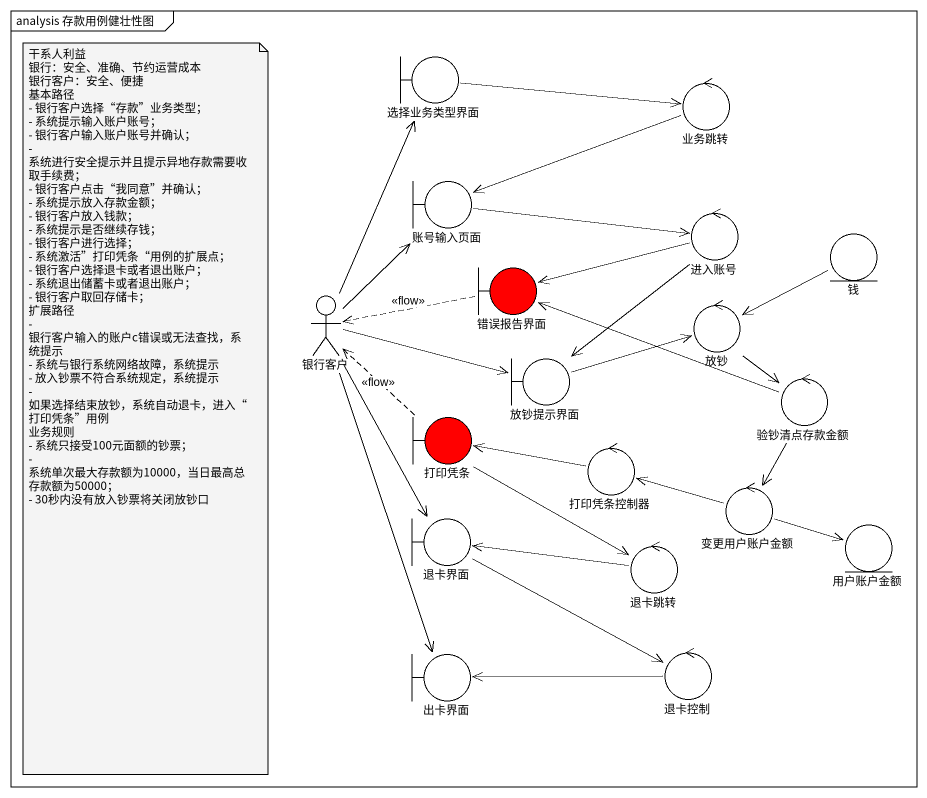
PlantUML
@startuml
mainframe analysis 存款用例健壮性图
boundary 选择业务类型界面
control 业务跳转
boundary 账号输入页面
control 进入账号
entity 钱
boundary 错误报告界面 #FF0000
actor 银行客户
control 放钞
boundary 放钞提示界面
control 验钞清点存款金额
boundary 打印凭条 #FF0000
control 打印凭条控制器
boundary 退卡界面
control 变更用户账户金额
entity 用户账户金额
control 退卡跳转
boundary 出卡界面
control 退卡控制
选择业务类型界面 -right-> 业务跳转
业务跳转 -left-> 账号输入页面
账号输入页面 -right-> 进入账号
进入账号 -left-> 错误报告界面
进入账号 --> 放钞提示界面
错误报告界面 .left.> 银行客户 : <<flow>>
银行客户 -up-> 选择业务类型界面
银行客户 -up-> 账号输入页面
银行客户 -right-> 放钞提示界面
银行客户 --> 退卡界面
银行客户 --> 出卡界面
放钞 <-right- 钱
放钞 --> 验钞清点存款金额
放钞提示界面 -right-> 放钞
验钞清点存款金额 -left-> 错误报告界面
验钞清点存款金额 --> 变更用户账户金额
打印凭条 .up.> 银行客户 : <<flow>>
打印凭条 --> 退卡跳转
打印凭条控制器 -left-> 打印凭条
退卡界面 -right-> 退卡控制
变更用户账户金额 -left-> 打印凭条控制器
变更用户账户金额 -right-> 用户账户金额
退卡跳转 -left-> 退卡界面
退卡控制 -left-> 出卡界面
note as N1
  干系人利益
  银行：安全、准确、节约运营成本
  银行客户：安全、便捷
  基本路径
  - 银行客户选择“存款”业务类型；
  - 系统提示输入账户账号；
  - 银行客户输入账户账号并确认；
  - 系统进行安全提示并且提示异地存款需要收取手续费；
  - 银行客户点击“我同意”并确认；
  - 系统提示放入存款金额；
  - 银行客户放入钱款；
  - 系统提示是否继续存钱；
  - 银行客户进行选择；
  - 系统激活”打印凭条“用例的扩展点；
  - 银行客户选择退卡或者退出账户；
  - 系统退出储蓄卡或者退出账户；
  - 银行客户取回存储卡；
  扩展路径
  - 银行客户输入的账户c错误或无法查找，系统提示
  - 系统与银行系统网络故障，系统提示
  - 放入钞票不符合系统规定，系统提示
  - 如果选择结束放钞，系统自动退卡，进入“打印凭条”用例
  业务规则
  - 系统只接受100元面额的钞票；
  - 系统单次最大存款额为10000，当日最高总存款额为50000；
  - 30秒内没有放入钞票将关闭放钞口
end note
@enduml
